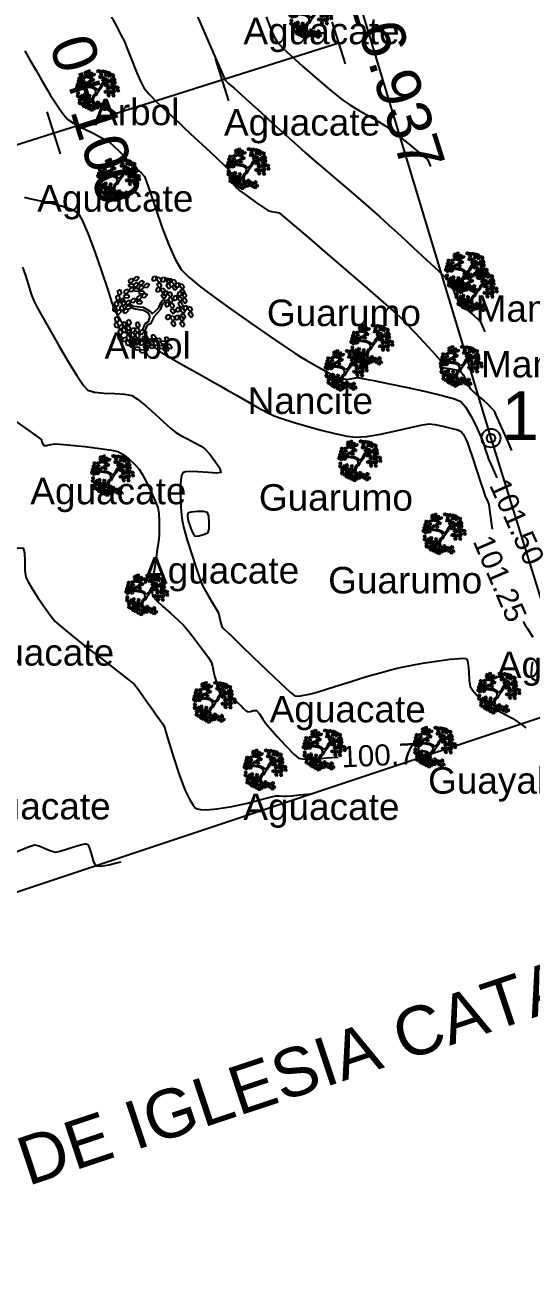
# Model space of a CAD drawing. Header units: millimetres. Extents: x 605578 to 606222, y 1311008 to 1311323.
# Drawn here: x 605790.4 to 605819.1, y 1311080.3 to 1311151.8 of the extents above; entities that cross this region are included whole.
import ezdxf
from ezdxf.enums import TextEntityAlignment as Align

# ---------------------------------------------------------------- set-up
doc = ezdxf.new("R2010")
doc.units = ezdxf.units.MM
doc.header["$LTSCALE"] = 0.0254
doc.header["$MEASUREMENT"] = 0
for name, color, linetype in [('ALINEACION 1', 4, 'Continuous'), ('ARBOL', 3, 'Continuous'), ('CIRCULO', 1, 'Continuous'), ('CONT-MJR', 30, 'Continuous'), ('CONT-MNR', 56, 'Continuous'), ('PTOS PI', 7, 'Continuous'), ('STALBL', 5, 'Continuous'), ('TEXTO 2', 7, 'Continuous'), ('TEXTO ARB', 7, 'Continuous')]:
    doc.layers.add(name, color=color, linetype=linetype)
doc.styles.add('CURVAS DE NIVEL', font='arial.ttf', dxfattribs={"height": 1.2})
doc.styles.add('ESTACION', font='arial.ttf', dxfattribs={"height": 2.5})
doc.styles.add('PI', font='arial.ttf', dxfattribs={"height": 2})
doc.styles.add('PUNTOS PI', font='arial.ttf', dxfattribs={"height": 0.08})

# ---------------------------------------------------------------- blocks, each defined once
blk = doc.blocks.new('lbl_tic')
blk.add_line((0, -0.04165), (0, 0.04165))
blk = doc.blocks.new('sta_tic')
blk.add_line((0, -0.04165), (0, 0.04165))
blk = doc.blocks.new('*U9')
at = {"layer": 'CONT-MNR', "elevation": 100.25, "flags": 128}
for points in [[(605754.153, 1311095.441), (605754.171, 1311095.457), (605754.643, 1311095.868), (605754.946, 1311096.172), (605755.158, 1311096.477), (605755.407, 1311096.887), (605755.664, 1311097.337), (605755.896, 1311097.761), (605756.073, 1311098.091), (605756.256, 1311098.459), (605756.5, 1311098.975), (605756.763, 1311099.536), (605757.005, 1311100.044), (605757.184, 1311100.396), (605757.371, 1311100.692), (605757.628, 1311101.065), (605757.904, 1311101.464), (605758.147, 1311101.841), (605758.307, 1311102.146), (605758.408, 1311102.543), (605758.553, 1311103.285), (605758.728, 1311104.242), (605758.914, 1311105.284), (605759.095, 1311106.281), (605759.254, 1311107.102), (605759.374, 1311107.617), (605759.522, 1311108.081), (605759.73, 1311108.68), (605759.975, 1311109.336), (605760.234, 1311109.971), (605760.486, 1311110.507), (605760.707, 1311110.868), (605760.999, 1311111.15), (605761.431, 1311111.479), (605761.933, 1311111.82), (605762.434, 1311112.139), (605762.863, 1311112.4), (605763.149, 1311112.57), (605763.451, 1311112.721), (605763.852, 1311112.896), (605764.282, 1311113.083), (605764.674, 1311113.268), (605764.958, 1311113.439), (605765.281, 1311113.762), (605765.821, 1311114.369), (605766.458, 1311115.11), (605767.073, 1311115.837), (605767.543, 1311116.4), (605767.75, 1311116.652), (605767.833, 1311116.797), (605767.932, 1311116.979), (605768.026, 1311117.089), (605768.171, 1311117.093), (605768.371, 1311117.051), (605768.529, 1311117.005), (605768.764, 1311116.892), (605769.203, 1311116.662), (605769.682, 1311116.401), (605770.038, 1311116.194), (605770.341, 1311115.971), (605770.862, 1311115.567), (605771.306, 1311115.221)], [(605776.213, 1311114.234), (605776.693, 1311114.592), (605777.199, 1311114.988), (605777.575, 1311115.289), (605777.728, 1311115.411), (605777.815, 1311115.418), (605777.902, 1311115.416), (605778.116, 1311115.263), (605778.65, 1311114.881), (605779.366, 1311114.375), (605780.128, 1311113.85), (605780.8, 1311113.412), (605781.244, 1311113.166), (605781.715, 1311113.047), (605782.36, 1311112.955), (605783.048, 1311112.872), (605783.647, 1311112.782), (605784.028, 1311112.665), (605784.276, 1311112.432), (605784.553, 1311112.06), (605784.838, 1311111.64), (605785.113, 1311111.259), (605785.356, 1311111.007), (605785.725, 1311110.828), (605786.364, 1311110.585), (605787.127, 1311110.318), (605787.867, 1311110.069), (605788.439, 1311109.876), (605788.696, 1311109.783), (605788.829, 1311109.68), (605788.984, 1311109.537), (605789.091, 1311109.41), (605789.172, 1311109.221), (605789.259, 1311108.943), (605789.299, 1311108.717), (605789.215, 1311108.441), (605789.002, 1311107.833), (605788.717, 1311107.024), (605788.417, 1311106.145), (605788.161, 1311105.327), (605788.025, 1311104.804), (605787.984, 1311104.533), (605787.991, 1311104.426), (605788.007, 1311104.398), (605788.038, 1311104.38), (605788.139, 1311104.37), (605788.376, 1311104.412), (605788.81, 1311104.551), (605789.456, 1311104.803), (605790.104, 1311105.074), (605790.634, 1311105.29), (605790.924, 1311105.378), (605791.181, 1311105.315), (605791.511, 1311105.178), (605791.841, 1311105.04), (605792.099, 1311104.972), (605792.37, 1311105.024), (605792.791, 1311105.156), (605793.259, 1311105.307), (605793.593, 1311105.401), (605793.785, 1311105.436), (605793.873, 1311105.435), (605793.902, 1311105.426), (605793.93, 1311105.404), (605793.984, 1311105.325), (605794.055, 1311105.136), (605794.143, 1311104.814), (605794.254, 1311104.418), (605794.387, 1311104.191), (605794.673, 1311104.175), (605795.122, 1311104.253), (605795.563, 1311104.357), (605795.828, 1311104.419)]]:
    blk.add_lwpolyline(points, dxfattribs=at)
at = {"layer": 'CONT-MNR', "color": 2, "char_height": 1.2, "attachment_point": 5, "style": 'CURVAS DE NIVEL'}
for insert, rotation in [((605773.674, 1311113.807, 100.25), 348.62126), ((605752.518, 1311093.299, 100.25), 72.6051)]:
    blk.add_mtext('{100.25}', dxfattribs=dict(at, insert=insert, rotation=rotation))
blk = doc.blocks.new('*U11')
at = {"layer": 'CONT-MJR', "elevation": 100.5, "flags": 128}
for points in [[(605749.304, 1311097.941), (605749.604, 1311098.404), (605750.029, 1311099.06), (605750.261, 1311099.424), (605750.471, 1311099.749), (605750.742, 1311100.17), (605750.99, 1311100.596), (605751.131, 1311100.939), (605751.136, 1311101.33), (605751.086, 1311102.029), (605751.005, 1311102.869), (605750.917, 1311103.68), (605750.847, 1311104.293), (605750.818, 1311104.541), (605750.819, 1311104.619), (605750.823, 1311104.698), (605750.875, 1311104.827), (605750.95, 1311104.988), (605751.133, 1311105.226), (605751.565, 1311105.783), (605752.125, 1311106.505), (605752.69, 1311107.242), (605753.139, 1311107.841), (605753.349, 1311108.152), (605753.414, 1311108.394), (605753.463, 1311108.721), (605753.504, 1311109.051), (605753.548, 1311109.304), (605753.637, 1311109.618), (605753.784, 1311110.09), (605753.951, 1311110.578), (605754.101, 1311110.942), (605754.284, 1311111.237), (605754.665, 1311111.809), (605755.183, 1311112.57), (605755.781, 1311113.432), (605756.398, 1311114.308), (605756.976, 1311115.109), (605757.454, 1311115.747), (605757.774, 1311116.135), (605758.195, 1311116.523), (605758.797, 1311117.016), (605759.47, 1311117.541), (605760.106, 1311118.021), (605760.596, 1311118.381), (605760.829, 1311118.546), (605761.042, 1311118.651), (605761.31, 1311118.769), (605761.498, 1311118.867), (605761.625, 1311118.994), (605761.771, 1311119.167), (605761.883, 1311119.311), (605762.005, 1311119.496), (605762.212, 1311119.822), (605762.433, 1311120.176), (605762.6, 1311120.445), (605762.756, 1311120.7), (605763.001, 1311121.104), (605763.284, 1311121.571), (605763.554, 1311122.015), (605763.759, 1311122.351), (605763.959, 1311122.689), (605764.223, 1311123.145), (605764.516, 1311123.639), (605764.802, 1311124.091), (605765.046, 1311124.421), (605765.351, 1311124.742), (605765.79, 1311125.159), (605766.274, 1311125.583), (605766.716, 1311125.922), (605767.027, 1311126.088), (605767.316, 1311126.081), (605767.708, 1311125.991), (605768.137, 1311125.855), (605768.537, 1311125.712), (605768.842, 1311125.601), (605769.235, 1311125.442), (605769.915, 1311125.15), (605770.722, 1311124.797), (605771.497, 1311124.455), (605772.081, 1311124.196), (605772.312, 1311124.094), (605772.403, 1311124.078), (605772.448, 1311124.054), (605772.529, 1311124.089), (605772.699, 1311124.204), (605773.146, 1311124.502), (605773.784, 1311124.915), (605774.309, 1311125.243)], [(605779.516, 1311126.288), (605779.916, 1311126.253), (605780.826, 1311126.165), (605781.501, 1311126.098), (605781.816, 1311126.076), (605782.117, 1311126.148), (605782.488, 1311126.256), (605782.776, 1311126.291), (605783.014, 1311126.168), (605783.366, 1311125.921), (605783.734, 1311125.649), (605784.02, 1311125.449), (605784.339, 1311125.27), (605784.968, 1311124.926), (605785.781, 1311124.484), (605786.649, 1311124.008), (605787.448, 1311123.564), (605788.049, 1311123.217), (605788.325, 1311123.033), (605788.444, 1311122.796), (605788.554, 1311122.449), (605788.668, 1311122.119), (605788.794, 1311121.931), (605789.076, 1311121.95), (605789.531, 1311122.078), (605789.985, 1311122.2), (605790.264, 1311122.198), (605790.348, 1311121.931), (605790.367, 1311121.451), (605790.374, 1311120.933), (605790.424, 1311120.553), (605790.557, 1311120.285), (605790.807, 1311119.865), (605791.129, 1311119.362), (605791.478, 1311118.846), (605791.809, 1311118.389), (605792.077, 1311118.059), (605792.457, 1311117.717), (605793.134, 1311117.165), (605793.983, 1311116.495), (605794.878, 1311115.798), (605795.693, 1311115.166), (605796.303, 1311114.69), (605796.583, 1311114.461), (605796.736, 1311114.274), (605796.921, 1311114.019), (605797.099, 1311113.763), (605797.232, 1311113.572), (605797.363, 1311113.389), (605797.534, 1311113.152), (605797.699, 1311112.92), (605797.816, 1311112.753), (605797.963, 1311112.541), (605798.143, 1311112.276), (605798.277, 1311112.057), (605798.368, 1311111.77), (605798.553, 1311111.139), (605798.81, 1311110.295), (605799.114, 1311109.372), (605799.444, 1311108.5), (605799.711, 1311107.929), (605799.905, 1311107.619), (605800.029, 1311107.484), (605800.089, 1311107.442), (605800.155, 1311107.412), (605800.327, 1311107.372), (605800.673, 1311107.358), (605801.26, 1311107.41), (605802.11, 1311107.555), (605802.984, 1311107.747), (605803.768, 1311107.941), (605804.345, 1311108.092), (605804.601, 1311108.155), (605804.79, 1311108.153), (605805.025, 1311108.141), (605805.213, 1311108.136), (605805.478, 1311108.159), (605805.94, 1311108.206), (605806.407, 1311108.255), (605806.688, 1311108.285)], [(605746.39, 1311089.498), (605746.392, 1311089.53), (605746.397, 1311089.625), (605746.408, 1311089.829), (605746.426, 1311090.184), (605746.456, 1311090.689), (605746.494, 1311091.172), (605746.538, 1311091.532), (605746.627, 1311091.915), (605746.774, 1311092.457), (605746.892, 1311092.861)]]:
    blk.add_lwpolyline(points, dxfattribs=at)
at = {"layer": 'CONT-MJR', "color": 2, "char_height": 1.2, "attachment_point": 5, "style": 'CURVAS DE NIVEL'}
for insert, rotation in [((605776.756, 1311126.393, 100.5), 5.30049), ((605747.923, 1311095.439, 100.5), 77.6884)]:
    blk.add_mtext('{100.50}', dxfattribs=dict(at, insert=insert, rotation=rotation))
blk = doc.blocks.new('*U13')
at = {"layer": 'CONT-MNR', "elevation": 100.75, "flags": 128}
blk.add_lwpolyline([(605789.836, 1311129.393), (605790.545, 1311128.891), (605791.069, 1311128.516), (605791.286, 1311128.354), (605791.359, 1311128.164), (605791.437, 1311127.999), (605791.594, 1311128.013), (605791.848, 1311128.073), (605792.057, 1311128.111), (605792.35, 1311128.09), (605792.982, 1311128.029), (605793.79, 1311127.944), (605794.612, 1311127.847), (605795.285, 1311127.752), (605795.647, 1311127.674), (605795.932, 1311127.5), (605796.279, 1311127.224), (605796.607, 1311126.924), (605796.839, 1311126.674), (605797.021, 1311126.377), (605797.28, 1311125.886), (605797.554, 1311125.326), (605797.782, 1311124.82), (605797.906, 1311124.492), (605797.954, 1311124.156), (605797.978, 1311123.715), (605797.983, 1311123.27), (605797.975, 1311122.926), (605797.937, 1311122.563), (605797.858, 1311121.99), (605797.767, 1311121.356), (605797.688, 1311120.81), (605797.648, 1311120.502), (605797.625, 1311120.267), (605797.599, 1311119.963), (605797.592, 1311119.665), (605797.625, 1311119.45), (605797.805, 1311119.242), (605798.174, 1311118.9), (605798.629, 1311118.499), (605799.064, 1311118.11), (605799.374, 1311117.807), (605799.662, 1311117.462), (605800.046, 1311116.974), (605800.441, 1311116.453), (605800.765, 1311116.006), (605800.934, 1311115.744), (605801.006, 1311115.509), (605801.068, 1311115.191), (605801.133, 1311114.875), (605801.212, 1311114.647), (605801.401, 1311114.426), (605801.749, 1311114.08), (605802.146, 1311113.703), (605802.483, 1311113.39), (605802.649, 1311113.236), (605802.75, 1311113.128), (605802.875, 1311112.997), (605802.985, 1311112.918), (605803.14, 1311112.934), (605803.352, 1311112.986), (605803.508, 1311112.995), (605803.656, 1311112.819), (605803.857, 1311112.504), (605804.028, 1311112.251), (605804.25, 1311111.995), (605804.677, 1311111.518), (605805.178, 1311110.973), (605805.622, 1311110.512), (605805.877, 1311110.29), (605806.105, 1311110.247), (605806.424, 1311110.24), (605806.731, 1311110.249), (605806.918, 1311110.258), (605807.089, 1311110.273), (605807.3, 1311110.296), (605807.471, 1311110.314), (605807.764, 1311110.329), (605808.131, 1311110.346)], dxfattribs=at)
at = {"layer": 'CONT-MNR', "color": 2, "insert": (605810.873, 1311110.473, 100.75), "char_height": 1.2, "attachment_point": 5, "rotation": 2.63622, "style": 'CURVAS DE NIVEL'}
blk.add_mtext('{100.75}', dxfattribs=at)
blk = doc.blocks.new('*U15')
at = {"layer": 'CONT-MJR', "elevation": 101, "flags": 128}
blk.add_lwpolyline([(605790.234, 1311138.106), (605790.413, 1311137.634), (605790.579, 1311137.093), (605790.734, 1311136.583), (605790.877, 1311136.203), (605791.056, 1311135.862), (605791.392, 1311135.253), (605791.834, 1311134.467), (605792.334, 1311133.599), (605792.843, 1311132.739), (605793.313, 1311131.981), (605793.693, 1311131.417), (605793.937, 1311131.141), (605794.311, 1311131.025), (605794.856, 1311130.977), (605795.463, 1311130.957), (605796.025, 1311130.924), (605796.432, 1311130.837), (605796.763, 1311130.625), (605797.217, 1311130.255), (605797.729, 1311129.804), (605798.228, 1311129.351), (605798.648, 1311128.974), (605798.919, 1311128.75), (605799.203, 1311128.58), (605799.587, 1311128.378), (605799.996, 1311128.165), (605800.356, 1311127.965), (605800.593, 1311127.8), (605800.85, 1311127.516), (605801.162, 1311127.108), (605801.412, 1311126.716), (605801.482, 1311126.477), (605801.25, 1311126.439), (605800.758, 1311126.472), (605800.166, 1311126.521), (605799.729, 1311126.535), (605799.476, 1311126.514), (605799.362, 1311126.477), (605799.325, 1311126.451), (605799.297, 1311126.414), (605799.252, 1311126.299), (605799.206, 1311126.036), (605799.18, 1311125.567), (605799.189, 1311124.889), (605799.229, 1311124.24), (605799.28, 1311123.759), (605799.38, 1311123.316), (605799.57, 1311122.651), (605799.808, 1311121.883), (605800.053, 1311121.132), (605800.264, 1311120.518), (605800.399, 1311120.159), (605800.554, 1311119.858), (605800.782, 1311119.464), (605801.026, 1311119.057), (605801.23, 1311118.716), (605801.337, 1311118.52), (605801.407, 1311118.266), (605801.476, 1311117.948), (605801.532, 1311117.749), (605801.676, 1311117.595), (605801.836, 1311117.451), (605802.06, 1311117.233), (605802.592, 1311116.714), (605803.313, 1311116.015), (605804.103, 1311115.255), (605804.84, 1311114.556), (605805.405, 1311114.038), (605805.678, 1311113.82), (605805.895, 1311113.81), (605806.192, 1311113.855), (605806.495, 1311113.92), (605806.727, 1311113.976), (605807.003, 1311114.056), (605807.528, 1311114.218), (605808.185, 1311114.425), (605808.861, 1311114.639), (605809.439, 1311114.821), (605809.806, 1311114.933), (605810.143, 1311115.03), (605810.578, 1311115.153), (605811.045, 1311115.282), (605811.482, 1311115.395), (605811.823, 1311115.473), (605812.232, 1311115.548), (605812.907, 1311115.664), (605813.704, 1311115.791), (605814.481, 1311115.897), (605814.99, 1311115.947), (605815.258, 1311115.953), (605815.365, 1311115.94), (605815.394, 1311115.927), (605815.421, 1311115.896), (605815.464, 1311115.796), (605815.505, 1311115.568), (605815.53, 1311115.179), (605815.55, 1311114.686), (605815.605, 1311114.355), (605815.76, 1311114.12), (605816.004, 1311113.837), (605816.269, 1311113.568), (605816.485, 1311113.375), (605816.799, 1311113.185), (605817.281, 1311112.932), (605817.752, 1311112.692), (605818.033, 1311112.542), (605818.28, 1311112.371), (605818.577, 1311112.154), (605818.765, 1311112.015)], dxfattribs=at)
blk = doc.blocks.new('*U18')
at = {"layer": 'CONT-MNR', "elevation": 101.25, "flags": 128}
for points in [[(605790.347, 1311142.084), (605790.641, 1311142.007), (605791.16, 1311141.897), (605791.798, 1311141.758), (605792.45, 1311141.593), (605793.011, 1311141.407), (605793.375, 1311141.202), (605793.625, 1311140.783), (605793.957, 1311139.991), (605794.33, 1311138.976), (605794.706, 1311137.888), (605795.045, 1311136.88), (605795.308, 1311136.1), (605795.457, 1311135.7), (605795.614, 1311135.399), (605795.838, 1311134.999), (605796.08, 1311134.591), (605796.292, 1311134.26), (605796.427, 1311134.096), (605796.656, 1311134.047), (605796.973, 1311134.035), (605797.218, 1311133.999), (605797.38, 1311133.886), (605797.6, 1311133.692), (605797.826, 1311133.487), (605798.006, 1311133.338), (605798.275, 1311133.177), (605798.819, 1311132.865), (605799.521, 1311132.468), (605800.264, 1311132.049), (605800.933, 1311131.674), (605801.41, 1311131.406), (605801.827, 1311131.165), (605802.357, 1311130.854), (605802.944, 1311130.511), (605803.535, 1311130.176), (605804.074, 1311129.888), (605804.507, 1311129.686), (605804.944, 1311129.529), (605805.582, 1311129.325), (605806.346, 1311129.099), (605807.16, 1311128.875), (605807.947, 1311128.68), (605808.632, 1311128.538), (605809.138, 1311128.475), (605809.734, 1311128.519), (605810.529, 1311128.657), (605811.402, 1311128.842), (605812.233, 1311129.029), (605812.901, 1311129.172), (605813.285, 1311129.227), (605813.618, 1311129.189), (605814.064, 1311129.102), (605814.525, 1311128.993), (605814.903, 1311128.886), (605815.1, 1311128.808), (605815.234, 1311128.631), (605815.369, 1311128.368), (605815.467, 1311128.151), (605815.561, 1311127.881), (605815.746, 1311127.322), (605815.975, 1311126.62), (605816.202, 1311125.922), (605816.38, 1311125.375), (605816.463, 1311125.125), (605816.528, 1311124.983), (605816.612, 1311124.809), (605816.671, 1311124.666), (605816.714, 1311124.361), (605816.802, 1311123.668), (605816.854, 1311123.262)], [(605818.61, 1311118.04), (605818.738, 1311117.825), (605818.858, 1311117.636), (605819.017, 1311117.393), (605819.165, 1311117.151)], [(605819.147, 1311115.755), (605819.094, 1311115.405), (605819.064, 1311115.059), (605819.1, 1311114.828), (605819.367, 1311114.648)]]:
    blk.add_lwpolyline(points, dxfattribs=at)
at = {"layer": 'CONT-MNR', "color": 2, "insert": (605817.299, 1311120.464, 101.25), "char_height": 1.2, "attachment_point": 5, "rotation": 293.28986, "style": 'CURVAS DE NIVEL'}
blk.add_mtext('{101.25}', dxfattribs=at)
blk = doc.blocks.new('*U20')
at = {"layer": 'CONT-MNR', "elevation": 101.25, "flags": 128}
blk.add_lwpolyline([(605799.771, 1311123.311), (605799.781, 1311123.288), (605799.807, 1311123.228), (605799.856, 1311123.12), (605799.932, 1311122.974), (605800.025, 1311122.868), (605800.236, 1311122.885), (605800.557, 1311122.974), (605800.766, 1311123.087), (605800.811, 1311123.292), (605800.822, 1311123.645), (605800.795, 1311124), (605800.724, 1311124.211), (605800.504, 1311124.266), (605800.14, 1311124.266), (605799.792, 1311124.235), (605799.62, 1311124.198), (605799.596, 1311124.023), (605799.613, 1311123.818), (605799.649, 1311123.673), (605799.713, 1311123.47)], close=True, dxfattribs=at)
blk = doc.blocks.new('*U22')
at = {"layer": 'CONT-MJR', "elevation": 101.5, "flags": 128}
blk.add_lwpolyline([(605790.361, 1311150.366), (605790.659, 1311149.864), (605791.01, 1311149.255), (605791.358, 1311148.644), (605791.648, 1311148.138), (605791.824, 1311147.842), (605792.024, 1311147.533), (605792.286, 1311147.137), (605792.561, 1311146.755), (605792.799, 1311146.486), (605793.119, 1311146.282), (605793.657, 1311145.996), (605794.274, 1311145.681), (605794.826, 1311145.394), (605795.171, 1311145.188), (605795.418, 1311144.973), (605795.73, 1311144.665), (605796.05, 1311144.334), (605796.319, 1311144.05), (605796.48, 1311143.882), (605796.696, 1311143.691), (605796.963, 1311143.453), (605797.156, 1311143.246), (605797.267, 1311142.952), (605797.487, 1311142.297), (605797.788, 1311141.405), (605798.14, 1311140.401), (605798.517, 1311139.413), (605798.89, 1311138.564), (605799.231, 1311137.98), (605799.643, 1311137.567), (605800.332, 1311137.002), (605801.215, 1311136.333), (605802.211, 1311135.614), (605803.237, 1311134.894), (605804.21, 1311134.224), (605805.048, 1311133.657), (605805.668, 1311133.243), (605805.988, 1311133.033), (605806.347, 1311132.818), (605806.837, 1311132.539), (605807.348, 1311132.258), (605807.769, 1311132.032), (605807.989, 1311131.921), (605808.191, 1311131.854), (605808.446, 1311131.785), (605808.641, 1311131.751), (605808.821, 1311131.777), (605809.045, 1311131.83), (605809.226, 1311131.857), (605809.499, 1311131.81), (605810.141, 1311131.686), (605811.034, 1311131.505), (605812.059, 1311131.29), (605813.096, 1311131.061), (605814.026, 1311130.839), (605814.731, 1311130.646), (605815.091, 1311130.503), (605815.355, 1311130.191), (605815.648, 1311129.696), (605815.927, 1311129.145), (605816.15, 1311128.663), (605816.276, 1311128.377), (605816.366, 1311128.132), (605816.467, 1311127.809), (605816.567, 1311127.486), (605816.651, 1311127.238), (605816.774, 1311126.954), (605816.991, 1311126.474), (605817.129, 1311126.171)], dxfattribs=at)
at = {"layer": 'CONT-MJR', "color": 2, "insert": (605818.263, 1311123.678, 101.5), "char_height": 1.2, "attachment_point": 5, "rotation": 294.31588, "style": 'CURVAS DE NIVEL'}
blk.add_mtext('{101.50}', dxfattribs=at)
blk = doc.blocks.new('*U24')
at = {"layer": 'CONT-MNR', "elevation": 101.75, "flags": 128}
blk.add_lwpolyline([(605795.22, 1311152.386), (605795.535, 1311151.806), (605795.813, 1311151.281), (605796.008, 1311150.897), (605796.196, 1311150.455), (605796.419, 1311149.874), (605796.658, 1311149.252), (605796.896, 1311148.686), (605797.115, 1311148.275), (605797.408, 1311147.918), (605797.828, 1311147.488), (605798.299, 1311147.04), (605798.745, 1311146.627), (605799.088, 1311146.306), (605799.444, 1311145.971), (605799.993, 1311145.462), (605800.627, 1311144.877), (605801.234, 1311144.312), (605801.704, 1311143.864), (605801.927, 1311143.632), (605802.021, 1311143.427), (605802.114, 1311143.146), (605802.208, 1311142.866), (605802.307, 1311142.668), (605802.541, 1311142.464), (605802.986, 1311142.127), (605803.501, 1311141.756), (605803.944, 1311141.449), (605804.172, 1311141.303), (605804.358, 1311141.261), (605804.597, 1311141.228), (605804.78, 1311141.183), (605805.029, 1311140.983), (605805.629, 1311140.477), (605806.486, 1311139.747), (605807.503, 1311138.876), (605808.584, 1311137.946), (605809.633, 1311137.04), (605810.553, 1311136.24), (605811.249, 1311135.63), (605811.624, 1311135.291), (605811.986, 1311134.926), (605812.47, 1311134.419), (605812.993, 1311133.86), (605813.471, 1311133.341), (605813.766, 1311133.014), (605813.908, 1311132.852), (605813.955, 1311132.794), (605813.962, 1311132.782), (605813.963, 1311132.76), (605813.947, 1311132.698), (605813.905, 1311132.583), (605813.883, 1311132.474), (605814.055, 1311132.433), (605814.424, 1311132.371), (605814.822, 1311132.292), (605815.082, 1311132.197), (605815.221, 1311132.015), (605815.362, 1311131.733), (605815.499, 1311131.44), (605815.622, 1311131.228), (605815.824, 1311131.029), (605816.124, 1311130.77), (605816.412, 1311130.53), (605816.576, 1311130.389), (605816.696, 1311130.268), (605816.84, 1311130.113), (605816.946, 1311129.982), (605817.066, 1311129.733), (605817.299, 1311129.217), (605817.573, 1311128.601), (605817.818, 1311128.05), (605817.96, 1311127.729)], dxfattribs=at)
blk = doc.blocks.new('*U25')
at = {"layer": 'CONT-MJR', "elevation": 102, "flags": 128}
blk.add_lwpolyline([(605799.937, 1311152.833), (605800.4, 1311151.748), (605800.866, 1311150.66), (605801.28, 1311149.702), (605801.586, 1311149.005), (605801.73, 1311148.703), (605801.931, 1311148.499), (605802.207, 1311148.266), (605802.431, 1311148.08), (605802.648, 1311147.883), (605803.11, 1311147.461), (605803.737, 1311146.889), (605804.448, 1311146.242), (605805.163, 1311145.594), (605805.798, 1311145.02), (605806.275, 1311144.594), (605806.733, 1311144.196), (605807.331, 1311143.684), (605808.014, 1311143.103), (605808.726, 1311142.497), (605809.414, 1311141.911), (605810.021, 1311141.388), (605810.492, 1311140.973), (605810.991, 1311140.521), (605811.656, 1311139.909), (605812.402, 1311139.218), (605813.143, 1311138.527), (605813.793, 1311137.915), (605814.264, 1311137.462), (605814.472, 1311137.248), (605814.584, 1311137.001), (605814.698, 1311136.676), (605814.808, 1311136.425), (605814.977, 1311136.222), (605815.253, 1311135.928), (605815.525, 1311135.648), (605815.685, 1311135.489), (605815.829, 1311135.359), (605816.008, 1311135.204), (605816.1, 1311135.124), (605816.148, 1311135.073), (605816.194, 1311135.021), (605816.257, 1311134.882), (605816.373, 1311134.623), (605816.451, 1311134.449)], dxfattribs=at)
blk = doc.blocks.new('*U26')
at = {"layer": 'CONT-MNR', "elevation": 102.25, "flags": 128}
blk.add_lwpolyline([(605804.043, 1311152.307), (605804.257, 1311151.75), (605804.472, 1311151.242), (605804.676, 1311150.873), (605804.957, 1311150.569), (605805.464, 1311150.089), (605806.112, 1311149.505), (605806.814, 1311148.889), (605807.484, 1311148.315), (605808.036, 1311147.853), (605808.385, 1311147.576), (605808.784, 1311147.314), (605809.314, 1311147), (605809.889, 1311146.67), (605810.422, 1311146.359), (605810.826, 1311146.103), (605811.175, 1311145.844), (605811.649, 1311145.473), (605812.166, 1311145.059), (605812.646, 1311144.668), (605813.007, 1311144.368), (605813.166, 1311144.227), (605813.242, 1311144.094), (605813.32, 1311143.921), (605813.369, 1311143.809)], dxfattribs=at)
blk = doc.blocks.new('L', base_point=(1.368, 0.591))
for p, q in [((1.275, 0.567), (1.306, 0.592)), ((1.288, 0.517), (1.275, 0.567)), ((1.281, 0.65), (1.312, 0.675)), ((1.294, 0.6), (1.281, 0.65)), ((1.322, 0.591), (1.294, 0.6)), ((1.306, 0.592), (1.336, 0.538)), ((1.312, 0.675), (1.342, 0.621)), ((1.342, 0.621), (1.322, 0.591)), ((1.317, 0.508), (1.288, 0.517)), ((1.336, 0.538), (1.317, 0.508)), ((1.337, 0.489), (1.356, 0.548)), ((1.376, 0.484), (1.337, 0.489)), ((1.356, 0.548), (1.391, 0.554)), ((1.404, 0.527), (1.376, 0.484)), ((1.391, 0.554), (1.404, 0.527))]:
    blk.add_line(p, q)
blk = doc.blocks.new('TREE-11')
for p, q in [((15.2, 14.4), (18.6, 22.5)), ((18.6, 22.5), (21.7, 27.4)), ((21.7, 27.4), (25.2, 29.6)), ((22.4, 21.4), (27.6, 27.7)), ((25.2, 29.6), (26.6, 33.6)), ((27.6, 27.7), (33.5, 29.6)), ((-28.6, 13.3), (-35.2, 17.7)), ((-28.6, 17.4), (-34.8, 21.1)), ((-11.4, 15.2), (-28.6, 17.4)), ((-11.7, 10.3), (-28.6, 13.3)), ((-2.4, 5.5), (-11.7, 10.3)), ((0, 8.9), (-11.4, 15.2)), ((0, 0), (-3.1, -10.3)), ((0, 0), (-2.4, 5.5)), ((3.8, 4.1), (0, 8.9)), ((3.8, 4.1), (15.2, 14.4)), ((7.2, -0.7), (13.8, 6.7)), ((13.8, 6.7), (19.3, 12.6)), ((19.3, 12.6), (22.4, 21.4)), ((-9, -14), (-13.8, -25.9)), ((-5.2, -16.3), (-9.7, -27.7)), ((-3.1, -10.3), (-9, -14)), ((0.7, -13.7), (-5.2, -16.3)), ((7.2, -0.7), (0.7, -13.7)), ((-9.7, -27.7), (-6.9, -33.6))]:
    blk.add_line(p, q)
for p, xscale, yscale, zscale, rotation in [((-25.5, 58.4), 120, 120, 120, 295.0165150851705), ((9.3, 58.4), 119.9999999999999, 119.9999999999999, 119.9999999999999, 190.1248425347957), ((25.5, 56.6), 119.9999999999999, 119.9999999999999, 119.9999999999999, 190.1248425347957), ((36.2, 54.3), 119.9999999999999, 119.9999999999999, 119.9999999999999, 190.1248425347957), ((-48.6, 36.2), 119.9999999999998, 119.9999999999998, 119.9999999999998, 347.8021081598379), ((-33.8, 39.2), 120, 120, 120, 295.0165150851705), ((-16.6, 51), 120, 120, 120, 295.0165150851705), ((-7.2, 46.2), 120, 120, 120, 295.0165150851705), ((16.6, 38.8), 119.9999999999999, 119.9999999999999, 119.9999999999999, 190.1248425347957), ((29.3, 32.2), 119.9999999999999, 119.9999999999999, 119.9999999999999, 190.1248425347957), ((50.4, 46.6), 119.9999999999999, 119.9999999999999, 119.9999999999999, 190.1248425347957), ((54.5, 31), 119.9999999999999, 119.9999999999999, 119.9999999999999, 190.1248425347957), ((-54.2, 15.9), 119.9999999999998, 119.9999999999998, 119.9999999999998, 347.8021081598379), ((-41.7, 17.7), 119.9999999999998, 119.9999999999998, 119.9999999999998, 347.8021081598379), ((-30.7, 19.6), 120, 120, 120, 295.0165150851705), ((-11, 28.5), 120, 120, 120, 295.0165150851705), ((32.8, 12.2), 119.9999999999999, 119.9999999999999, 119.9999999999999, 190.1248425347957), ((46.9, 23.7), 119.9999999999999, 119.9999999999999, 119.9999999999999, 190.1248425347957), ((34.1, -10.3), 119.9999999999999, 119.9999999999999, 119.9999999999999, 190.1248425347957), ((50, -11.1), 119.9999999999999, 119.9999999999999, 119.9999999999999, 190.1248425347957), ((51.7, 3), 119.9999999999999, 119.9999999999999, 119.9999999999999, 190.1248425347957), ((64.9, 5.9), 119.9999999999999, 119.9999999999999, 119.9999999999999, 190.1248425347957), ((-1.4, -34), 119.9999999999998, 119.9999999999998, 119.9999999999998, 66.16076666471409), ((2.1, -45.5), 119.9999999999998, 119.9999999999998, 119.9999999999998, 66.16076666471409), ((22.4, -38.1), 119.9999999999998, 119.9999999999998, 119.9999999999998, 66.16076666471409), ((26.9, -50.6), 119.9999999999998, 119.9999999999998, 119.9999999999998, 66.16076666471409), ((-15.2, -53.6), 119.9999999999998, 119.9999999999998, 119.9999999999998, 66.16076666471409)]:
    blk.add_blockref('L', p, dxfattribs=dict(xscale=xscale, yscale=yscale, zscale=zscale, rotation=rotation))
at = {"xscale": 120, "yscale": 120, "zscale": 120}
for p in [(-52.1, -10.7), (-38.6, -19.6), (-30.7, -16.3), (-14.8, -20), (-45.9, -33.3), (-31.7, -43.2), (-23.8, -38.8), (-15.2, -39.5)]:
    blk.add_blockref('L', p, dxfattribs=at)

msp = doc.modelspace()

# ---------------------------------------------------------------- linework, layer by layer
at = {"elevation": 100}
msp.add_lwpolyline([(605737, 1311085), (605730.239, 1311094.578), (605715.095, 1311118.346), (605708.496, 1311128.518), (605701.302, 1311139.56), (605686.995, 1311161.615), (605683.616, 1311169.584), (605687.243, 1311171.475), (605697.183, 1311174.09), (605715.174, 1311177.415), (605737.986, 1311182.032), (605766.921, 1311187.096), (605797.647, 1311192.781), (605804.598, 1311168.792), (605816.791, 1311128.427), (605821.506, 1311113.224), (605786.846, 1311101.683), (605779.556, 1311099.323), (605763.645, 1311093.947)], close=True, dxfattribs=at)
at = {"layer": 'ALINEACION 1'}
msp.add_lwpolyline([(605696.662, 1311115.58), (605808.16, 1311150.828)], dxfattribs=at)
at = {"layer": 'CIRCULO'}
for radius in [0.532, 0.243]:
    msp.add_circle((605816.791, 1311128.427, 100), radius, dxfattribs=at)

# ---------------------------------------------------------------- block references
at = {"layer": 'ARBOL'}
for p, xscale, yscale, zscale in [((605806.492, 1311152.175), 0.017145, 0.017145, 0.017145), ((605794.395, 1311148.08), 0.017145, 0.017145, 0.017145), ((605802.931, 1311143.648), 0.017145, 0.017145, 0.017145), ((605795.602, 1311143.056), 0.017145, 0.017145, 0.017145), ((605815.317, 1311137.75), 0.017145, 0.017145, 0.017145), ((605797.462, 1311135.338), 0.03175, 0.03175, 0.03175), ((605815.873, 1311136.684), 0.017145, 0.017145, 0.017145), ((605809.953, 1311133.665), 0.017145, 0.017145, 0.017145), ((605808.495, 1311132.218), 0.017145, 0.017145, 0.017145), ((605815.015, 1311132.446), 0.017145, 0.017145, 0.017145), ((605809.271, 1311127.095), 0.017145, 0.017145, 0.017145), ((605795.249, 1311126.263), 0.017145, 0.017145, 0.017145), ((605814.054, 1311122.956), 0.017145, 0.017145, 0.017145), ((605797.191, 1311119.505), 0.017145, 0.017145, 0.017145), ((605817.148, 1311113.933), 0.017145, 0.017145, 0.017145), ((605801.027, 1311113.41), 0.017145, 0.017145, 0.017145), ((605807.249, 1311110.706), 0.017145, 0.017145, 0.017145), ((605813.514, 1311110.866), 0.017145, 0.017145, 0.017145), ((605803.901, 1311109.582), 0.017145, 0.017145, 0.017145)]:
    msp.add_blockref('TREE-11', p, dxfattribs=dict(at, xscale=xscale, yscale=yscale, zscale=zscale))
at = {"layer": 'CONT-MJR'}
for name in ['*U25', '*U22', '*U15', '*U11']:
    msp.add_blockref(name, (0, 0), dxfattribs=at)
at = {"layer": 'CONT-MNR'}
for name in ['*U26', '*U24', '*U18', '*U13', '*U20', '*U9']:
    msp.add_blockref(name, (0, 0), dxfattribs=at)
at = {"layer": 'STALBL', "xscale": 30.01200480192077, "yscale": 30.01200480192077, "zscale": 30.01200480192077, "rotation": 17.54360319507517}
for name, p in [('lbl_tic', (605808.16, 1311150.828)), ('sta_tic', (605801.545, 1311148.737)), ('lbl_tic', (605792.011, 1311145.723))]:
    msp.add_blockref(name, p, dxfattribs=at)

# ---------------------------------------------------------------- texts
at = {"layer": 'PTOS PI', "color": 7, "style": 'PUNTOS PI'}
msp.add_text('15', height=2.75, dxfattribs=at).set_placement((605817.382, 1311128.321, 100))
at = {"layer": 'STALBL', "style": 'ESTACION'}
for s, p in [('0+116.937', (605808.636, 1311150.979)), ('0+100', (605792.487, 1311145.874))]:
    msp.add_text(s, height=2.5, rotation=287.5436, dxfattribs=at).set_placement(p, align=Align.BOTTOM_CENTER)
at = {"layer": 'TEXTO 2', "style": 'PUNTOS PI'}
msp.add_text('CAPILLLA DE IGLESIA CATAOLICA', height=2.75, rotation=18.4166, dxfattribs=at).set_placement((605772.509, 1311080.031, 100))
at = {"layer": 'TEXTO ARB', "style": 'PI'}
for s, p in [('Aguacate', (605802.757, 1311150.743)), ('Arbol', (605794.242, 1311146.159)), ('Aguacate', (605801.657, 1311145.571)), ('Aguacate', (605791.07, 1311141.262)), ('Guarumo', (605804.087, 1311134.774)), ('Mamon', (605815.92, 1311135.019)), ('Arbol', (605794.882, 1311132.925)), ('Mamon', (605816.228, 1311131.868)), ('Nancite', (605802.998, 1311129.796)), ('Aguacate', (605790.678, 1311124.677)), ('Guarumo', (605803.634, 1311124.316)), ('Aguacate', (605797.067, 1311120.185)), ('Guarumo', (605807.562, 1311119.624)), ('Aguacate', (605786.578, 1311115.533)), ('Aguacate', (605817.124, 1311114.833)), ('Aguacate', (605804.245, 1311112.319)), ('Guayaba', (605813.226, 1311108.277)), ('Aguacate', (605786.381, 1311106.819)), ('Aguacate', (605802.751, 1311106.787))]:
    msp.add_text(s, height=1.5, dxfattribs=at).set_placement(p)

doc.saveas('drawing.dxf')
